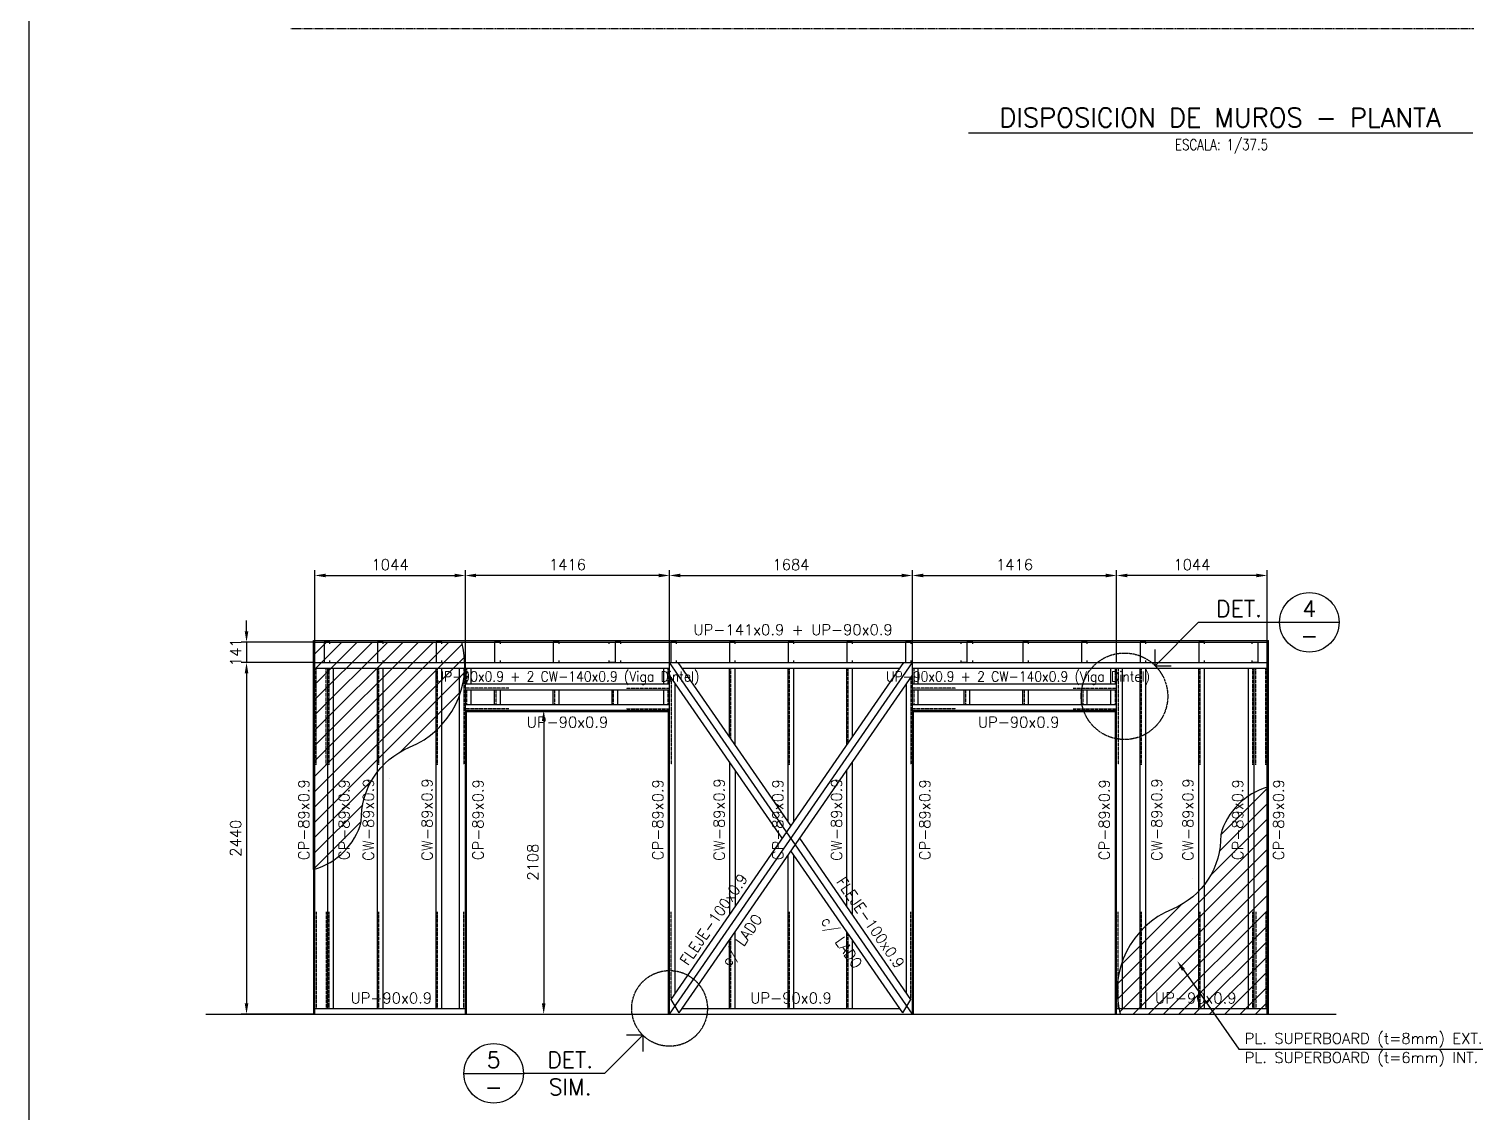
# Model space of a CAD drawing. Header units: millimetres. Extents: x -249630 to 95394, y -188036 to 109963.
# Drawn here: x 24842 to 34809, y 13166 to 20680 of the extents above; entities that cross this region are included whole.
import ezdxf
from ezdxf.enums import TextEntityAlignment as Align

# ---------------------------------------------------------------- set-up
doc = ezdxf.new("R2010")
doc.units = ezdxf.units.MM
doc.header["$PDMODE"] = 2
for name, pattern in [('CENT8', [11, 8, -1, 1, -1]), ('DASHED2', [9.525, 6.35, -3.175]), ('HID2', [2.5, 2, -0.5])]:
    doc.linetypes.add(name, pattern=pattern)
for name, color, linetype in [('05', 5, 'Continuous'), ('cotas', 1, 'Continuous'), ('GENERAL', 3, 'Continuous'), ('SIMBOLOS', 2, 'Continuous'), ('TEXTOS', 11, 'Continuous'), ('TITULOS', 180, 'Continuous'), ('VEREDA', 1, 'Continuous')]:
    doc.layers.add(name, color=color, linetype=linetype)
doc.styles.add('ROMANS', font='romans')
doc.dimstyles.get("Standard").update_dxf_attribs({"dimtxt": 0.18, "dimasz": 0.18, "dimexe": 0.18, "dimexo": 0.0625, "dimgap": 0.09, "dimtad": 0, "dimtih": 1, "dimtoh": 1, "dimdec": 4, "dimzin": 0, "dimdsep": 46, "dimtxsty": 'Standard', "dimcen": 0.09, "dimadec": 0, "dimazin": 0, "dimtfac": 1, "dimtdec": 4, "dimtofl": 0, "dimtmove": 0, "dimatfit": 3, "dimfxl": 1, "dimtolj": 1, "dimtzin": 0, "dimarcsym": 0})

# ---------------------------------------------------------------- blocks, each defined once
blk = doc.blocks.new('*D275')
at = {"color": 1, "lineweight": -2, "transparency": 16777216}
for p, q in [((27869, 15953.9), (28449.7, 15953.9)), ((28412.2, 15878.9), (28412.2, 13920.9)), ((27877, 13845.9), (28449.7, 13845.9))]:
    blk.add_line(p, q, dxfattribs=at)
at = {"color": 1, "transparency": 16777216}
for points in [[(28399.7, 15878.9), (28424.7, 15878.9), (28412.2, 15953.9)], [(28399.7, 13920.9), (28424.7, 13920.9), (28412.2, 13845.9)]]:
    blk.add_solid(points, dxfattribs=at)
at = {"layer": 'Defpoints', "color": 0, "transparency": 16777216}
for p in [(27869, 15953.9), (27877, 13845.9), (28412.2, 13845.9)]:
    blk.add_point(p, dxfattribs=at)
at = {"color": 4, "transparency": 16777216, "insert": (28337.2, 14899.9), "char_height": 75, "attachment_point": 5, "rotation": 90, "style": 'ROMANS'}
blk.add_mtext('\\A1;2108', dxfattribs=at)
blk = doc.blocks.new('*D276')
at = {"color": 1, "lineweight": -2, "transparency": 16777216}
for p, q in [((27869, 16245.9), (27869, 16925.9)), ((29210, 16888.4), (27944, 16888.4)), ((29285, 16245.9), (29285, 16925.9))]:
    blk.add_line(p, q, dxfattribs=at)
at = {"color": 1, "transparency": 16777216}
for points in [[(27944, 16900.9), (27944, 16875.9), (27869, 16888.4)], [(29210, 16900.9), (29210, 16875.9), (29285, 16888.4)]]:
    blk.add_solid(points, dxfattribs=at)
at = {"layer": 'Defpoints', "color": 0, "transparency": 16777216}
for p in [(27869, 16888.4), (27869, 16245.9), (29285, 16245.9)]:
    blk.add_point(p, dxfattribs=at)
at = {"color": 4, "transparency": 16777216, "insert": (28577, 16963.4), "char_height": 75, "attachment_point": 5, "style": 'ROMANS'}
blk.add_mtext('\\A1;1416', dxfattribs=at)
blk = doc.blocks.new('*D277')
at = {"color": 1, "lineweight": -2, "transparency": 16777216}
for p, q in [((26825, 16285.9), (26314.3, 16285.9)), ((26351.8, 16210.9), (26351.8, 13920.9)), ((26817, 13845.9), (26314.3, 13845.9))]:
    blk.add_line(p, q, dxfattribs=at)
at = {"color": 1, "transparency": 16777216}
for points in [[(26339.3, 16210.9), (26364.3, 16210.9), (26351.8, 16285.9)], [(26339.3, 13920.9), (26364.3, 13920.9), (26351.8, 13845.9)]]:
    blk.add_solid(points, dxfattribs=at)
at = {"layer": 'Defpoints', "color": 0, "transparency": 16777216}
for p in [(26825, 16285.9), (26351.8, 13845.9), (26817, 13845.9)]:
    blk.add_point(p, dxfattribs=at)
at = {"color": 4, "transparency": 16777216, "insert": (26276.8, 15065.9), "char_height": 75, "attachment_point": 5, "rotation": 90, "style": 'ROMANS'}
blk.add_mtext('\\A1;2440', dxfattribs=at)
blk = doc.blocks.new('*D278')
at = {"layer": 'Defpoints', "color": 0, "transparency": 16777216}
for p in [(26817, 16425.9), (26351.8, 16285.9), (26825, 16285.9)]:
    blk.add_point(p, dxfattribs=at)
at = {"layer": 'GENERAL', "color": 1, "lineweight": -2, "transparency": 16777216}
for p, q in [((26351.8, 16500.9), (26351.8, 16575.9)), ((26817, 16425.9), (26314.3, 16425.9)), ((26351.8, 16425.9), (26351.8, 16285.9)), ((26825, 16285.9), (26314.3, 16285.9)), ((26351.8, 16210.9), (26351.8, 16135.9))]:
    blk.add_line(p, q, dxfattribs=at)
at = {"layer": 'GENERAL', "color": 1, "transparency": 16777216}
for points in [[(26339.3, 16500.9), (26364.3, 16500.9), (26351.8, 16425.9)], [(26339.3, 16210.9), (26364.3, 16210.9), (26351.8, 16285.9)]]:
    blk.add_solid(points, dxfattribs=at)
at = {"layer": 'GENERAL', "color": 4, "transparency": 16777216, "insert": (26276.8, 16355.9), "char_height": 75, "attachment_point": 5, "rotation": 90, "style": 'ROMANS'}
blk.add_mtext('\\A1;141', dxfattribs=at)
blk = doc.blocks.new('*D279')
at = {"color": 1, "lineweight": -2, "transparency": 16777216}
for p, q in [((26825, 16425.9), (26825, 16925.9)), ((26900, 16888.4), (27794, 16888.4)), ((27869, 16245.9), (27869, 16925.9))]:
    blk.add_line(p, q, dxfattribs=at)
at = {"color": 1, "transparency": 16777216}
for points in [[(26900, 16900.9), (26900, 16875.9), (26825, 16888.4)], [(27794, 16900.9), (27794, 16875.9), (27869, 16888.4)]]:
    blk.add_solid(points, dxfattribs=at)
at = {"layer": 'Defpoints', "color": 0, "transparency": 16777216}
for p in [(27869, 16888.4), (26825, 16425.9), (27869, 16245.9)]:
    blk.add_point(p, dxfattribs=at)
at = {"color": 4, "transparency": 16777216, "insert": (27347, 16963.4), "char_height": 75, "attachment_point": 5, "style": 'ROMANS'}
blk.add_mtext('\\A1;1044', dxfattribs=at)
blk = doc.blocks.new('*D283')
at = {"color": 1, "lineweight": -2, "transparency": 16777216}
for p, q in [((30969, 16285.9), (30969, 16925.9)), ((31044, 16888.4), (32310, 16888.4)), ((32385, 16285.9), (32385, 16925.9))]:
    blk.add_line(p, q, dxfattribs=at)
at = {"color": 1, "transparency": 16777216}
for points in [[(31044, 16900.9), (31044, 16875.9), (30969, 16888.4)], [(32310, 16900.9), (32310, 16875.9), (32385, 16888.4)]]:
    blk.add_solid(points, dxfattribs=at)
at = {"layer": 'Defpoints', "color": 0, "transparency": 16777216}
for p in [(32385, 16888.4), (30969, 16285.9), (32385, 16285.9)]:
    blk.add_point(p, dxfattribs=at)
at = {"color": 4, "transparency": 16777216, "insert": (31677, 16963.4), "char_height": 75, "attachment_point": 5, "style": 'ROMANS'}
blk.add_mtext('\\A1;1416', dxfattribs=at)
blk = doc.blocks.new('*D284')
at = {"color": 1, "lineweight": -2, "transparency": 16777216}
for p, q in [((29285, 16245.9), (29285, 16925.9)), ((29360, 16888.4), (30894, 16888.4)), ((30969, 16285.9), (30969, 16925.9))]:
    blk.add_line(p, q, dxfattribs=at)
at = {"color": 1, "transparency": 16777216}
for points in [[(29360, 16900.9), (29360, 16875.9), (29285, 16888.4)], [(30894, 16900.9), (30894, 16875.9), (30969, 16888.4)]]:
    blk.add_solid(points, dxfattribs=at)
at = {"layer": 'Defpoints', "color": 0, "transparency": 16777216}
for p in [(30969, 16888.4), (30969, 16285.9), (29285, 16245.9)]:
    blk.add_point(p, dxfattribs=at)
at = {"color": 4, "transparency": 16777216, "insert": (30127, 16963.4), "char_height": 75, "attachment_point": 5, "style": 'ROMANS'}
blk.add_mtext('\\A1;1684', dxfattribs=at)
blk = doc.blocks.new('*D285')
at = {"color": 1, "lineweight": -2, "transparency": 16777216}
for p, q in [((32385, 16285.9), (32385, 16925.9)), ((33354, 16888.4), (32460, 16888.4)), ((33429, 16425.9), (33429, 16925.9))]:
    blk.add_line(p, q, dxfattribs=at)
at = {"color": 1, "transparency": 16777216}
for points in [[(32460, 16900.9), (32460, 16875.9), (32385, 16888.4)], [(33354, 16900.9), (33354, 16875.9), (33429, 16888.4)]]:
    blk.add_solid(points, dxfattribs=at)
at = {"layer": 'Defpoints', "color": 0, "transparency": 16777216}
for p in [(32385, 16888.4), (33429, 16425.9), (32385, 16285.9)]:
    blk.add_point(p, dxfattribs=at)
at = {"color": 4, "transparency": 16777216, "insert": (32907, 16963.4), "char_height": 75, "attachment_point": 5, "style": 'ROMANS'}
blk.add_mtext('\\A1;1044', dxfattribs=at)

msp = doc.modelspace()

# ---------------------------------------------------------------- hatches: boundary and pattern name
h = msp.add_hatch()
h.set_pattern_fill('ANSI31', color=1, scale=600, style=0)
h.set_pattern_definition([(45, (3009.445, -6516.89), (-53.03301, 53.03301), [])])
edge = h.paths.add_edge_path()
edge.add_arc((26695.478, 15302.316), 468.103, 285.0515801, 345.0646441)
edge.add_arc((27692.171, 15195.141), 544.571, 112.8244985, 181.417188, ccw=False)
edge.add_arc((27251.797, 16266.658), 613.947, 291.9135344, 375.0334703)
edge.add_line((27844.732, 16425.906), (26817.039, 16425.918))
edge.add_line((26817.039, 16425.918), (26817.039, 14850.273))
h = msp.add_hatch()
h.set_pattern_fill('ANSI31', color=1, scale=600, style=0)
h.set_pattern_definition([(225, (57244.63, 36788.724), (53.03301, -53.03301), [])])
edge = h.paths.add_edge_path()
edge.add_arc((33558.6, 14969.518), 468.103, 105.0515801, 165.0646441)
edge.add_arc((32561.907, 15076.693), 544.571, -67.1755015, 1.417188, ccw=False)
edge.add_arc((33002.281, 14005.176), 613.947, 111.9135344, 195.0334703)
edge.add_line((32409.346, 13845.928), (33437.039, 13845.916))
edge.add_line((33437.039, 13845.916), (33437.039, 15421.561))

# ---------------------------------------------------------------- linework, layer by layer
at = {"color": 1}
for p, q in [((26817.039, 16438.418), (33437.039, 16438.418)), ((26817.039, 16425.918), (33437.039, 16425.918)), ((26825.039, 16425.918), (33429.039, 16425.918)), ((27877.039, 13845.918), (27877.039, 15945.918))]:
    msp.add_line(p, q, dxfattribs=at)
at = {"color": 1, "linetype": 'ByBlock'}
for p, q in [((32847.683, 14153.303), (33233.267, 13602.632)), ((33233.267, 13602.632), (35189.608, 13602.632))]:
    msp.add_line(p, q, dxfattribs=at)
at = {"color": 1}
msp.add_lwpolyline([(26817.039, 14850.273), (26817.039, 16425.918), (27844.732, 16425.906)], dxfattribs=at)
for points in [[(26817.039, 14850.273, 0.26801029), (27147.767, 15181.672, -0.30856075), (27480.927, 15697.07, 0.37946466), (27844.732, 16425.906)], [(33437.039, 15421.561, 0.26801029), (33106.311, 15090.162, -0.30856075), (32773.151, 14574.764, 0.37946466), (32409.346, 13845.928)]]:
    msp.add_lwpolyline(points, format="xyb", dxfattribs=at)
at = {"color": 1, "linetype": 'ByBlock'}
msp.add_solid([(32837.444, 14146.133), (32857.923, 14160.473), (32804.665, 14214.739)], dxfattribs=at)
at = {"layer": 'cotas'}
for p, q in [((26817.039, 16425.918), (26817.039, 13845.918)), ((30969.039, 13845.918), (29285.039, 16285.918)), ((29285.039, 13845.918), (30969.039, 16285.918)), ((27869.039, 15953.918), (29285.039, 15953.918)), ((30969.039, 15953.918), (32385.039, 15953.918)), ((27869.039, 15945.918), (29285.039, 15945.918)), ((29277.039, 13845.918), (29277.039, 15945.918)), ((30969.039, 15945.918), (32385.039, 15945.918)), ((30977.039, 13845.918), (30977.039, 15945.918)), ((32377.039, 13845.918), (32377.039, 15945.918))]:
    msp.add_line(p, q, dxfattribs=at)
at = {"layer": 'GENERAL', "color": 1}
for p, q in [((26817.039, 16425.918), (26817.039, 16438.418)), ((33437.039, 16425.918), (33437.039, 16438.418)), ((33437.039, 13845.918), (33437.039, 16425.918))]:
    msp.add_line(p, q, dxfattribs=at)
at = {"layer": 'GENERAL'}
for p, q in [((26825.039, 16285.918), (26825.039, 16425.918)), ((33429.039, 16285.918), (33429.039, 16425.918)), ((26825.039, 16285.918), (33429.039, 16285.918)), ((26825.039, 13845.918), (26825.039, 16285.918)), ((29285.039, 13845.918), (29285.039, 16285.918)), ((29295.039, 13948.433), (30908.287, 16285.918)), ((30127.039, 15153.944), (29345.791, 16285.918)), ((30969.039, 13845.918), (30969.039, 16285.918)), ((33429.039, 13845.918), (33429.039, 16285.918)), ((26825.039, 16245.918), (27869.039, 16245.918)), ((26915.039, 13885.918), (26915.039, 16245.918)), ((26955.039, 13885.918), (26955.039, 16245.918)), ((27260.039, 13885.918), (27260.039, 16245.918)), ((27300.039, 13885.918), (27300.039, 16245.918)), ((27667.039, 13885.918), (27667.039, 16245.918)), ((27707.039, 13885.918), (27707.039, 16245.918)), ((27829.039, 13885.918), (27829.039, 16245.918)), ((27869.039, 16245.918), (29285.039, 16245.918)), ((27869.039, 13845.918), (27869.039, 16245.918)), ((27909.039, 16135.918), (27909.039, 16245.918)), ((29245.039, 16135.918), (29245.039, 16245.918)), ((30066.287, 15065.918), (29285.039, 16197.893)), ((29352.693, 13855.918), (30969.039, 16197.893)), ((29373.397, 16245.918), (30881.885, 16245.918)), ((29700.039, 15772.637), (29700.039, 16245.918)), ((29740.039, 15714.68), (29740.039, 16245.918)), ((30107.039, 15182.922), (30107.039, 16245.918)), ((30147.039, 15182.922), (30147.039, 16245.918)), ((30514.039, 15714.68), (30514.039, 16245.918)), ((30554.039, 15772.637), (30554.039, 16245.918)), ((30969.039, 16245.918), (33429.039, 16245.918)), ((31009.039, 16135.918), (31009.039, 16245.918)), ((32345.039, 16135.918), (32345.039, 16245.918)), ((32385.039, 13845.918), (32385.039, 16245.918)), ((32425.039, 13885.918), (32425.039, 16245.918)), ((32547.039, 13885.918), (32547.039, 16245.918)), ((32587.039, 13885.918), (32587.039, 16245.918)), ((32954.039, 13885.918), (32954.039, 16245.918)), ((32994.039, 13885.918), (32994.039, 16245.918)), ((33299.039, 13885.918), (33299.039, 16245.918)), ((33339.039, 13885.918), (33339.039, 16245.918)), ((27869.039, 16135.918), (29285.039, 16135.918)), ((27869.039, 16095.918), (29285.039, 16095.918)), ((27869.039, 15993.918), (27869.039, 16095.918)), ((27909.039, 15993.918), (27909.039, 16095.918)), ((28072.039, 15993.918), (28072.039, 16095.918)), ((28112.039, 15993.918), (28112.039, 16095.918)), ((28479.039, 15993.918), (28479.039, 16095.918)), ((28519.039, 15993.918), (28519.039, 16095.918)), ((28887.039, 15993.918), (28887.039, 16095.918)), ((28927.039, 15993.918), (28927.039, 16095.918)), ((29245.039, 15993.918), (29245.039, 16095.918)), ((29285.039, 15993.918), (29285.039, 16095.918)), ((29325.039, 13991.901), (29325.039, 16139.935)), ((30929.039, 13991.901), (30929.039, 16138.252)), ((30969.039, 16135.918), (32385.039, 16135.918)), ((30969.039, 16095.918), (32385.039, 16095.918)), ((30969.039, 15993.918), (30969.039, 16095.918)), ((31009.039, 15993.918), (31009.039, 16095.918)), ((31327.039, 15993.918), (31327.039, 16095.918)), ((31367.039, 15993.918), (31367.039, 16095.918)), ((31734.039, 15993.918), (31734.039, 16095.918)), ((31774.039, 15993.918), (31774.039, 16095.918)), ((32141.039, 15993.918), (32141.039, 16095.918)), ((32181.039, 15993.918), (32181.039, 16095.918)), ((32345.039, 15993.918), (32345.039, 16095.918)), ((32385.039, 15993.918), (32385.039, 16095.918)), ((27869.039, 15993.918), (29285.039, 15993.918)), ((30969.039, 15993.918), (32385.039, 15993.918)), ((29700.039, 15596.586), (29700.039, 14535.25)), ((30554.039, 14535.25), (30554.039, 15596.586)), ((29740.039, 15538.629), (29740.039, 14593.207)), ((30514.039, 14593.207), (30514.039, 15538.629)), ((30959.039, 13948.433), (30187.791, 15065.918)), ((30901.385, 13855.918), (30127.039, 14977.893)), ((30107.039, 13885.918), (30107.039, 14948.914)), ((30147.039, 13885.918), (30147.039, 14948.914)), ((29700.039, 13885.918), (29700.039, 14359.199)), ((29740.039, 13885.918), (29740.039, 14417.156)), ((30514.039, 13885.918), (30514.039, 14417.156)), ((30554.039, 13885.918), (30554.039, 14359.199)), ((26825.039, 13885.918), (27869.039, 13885.918)), ((29352.693, 13855.918), (29295.039, 13948.433)), ((29373.397, 13885.918), (30880.68, 13885.918)), ((30901.385, 13855.918), (30959.039, 13948.433)), ((32385.039, 13885.918), (33429.039, 13885.918))]:
    msp.add_line(p, q, dxfattribs=at)
at = {"layer": 'GENERAL', "color": 1, "linetype": 'HID2'}
for p, q in [((26835.039, 15575.918), (26835.039, 16245.918)), ((26905.039, 15575.918), (26905.039, 16245.918)), ((26925.039, 15575.918), (26925.039, 16245.918)), ((27270.039, 15575.918), (27270.039, 16245.918)), ((27677.039, 15575.918), (27677.039, 16245.918)), ((27859.039, 16245.918), (27859.039, 15575.918)), ((27879.039, 16135.918), (27879.039, 16245.918)), ((29275.039, 16135.918), (29275.039, 16245.918)), ((29295.039, 16183.403), (29295.039, 15575.918)), ((29710.039, 15758.148), (29710.039, 16245.918)), ((30117.039, 15575.918), (30117.039, 16245.918)), ((30524.039, 15729.169), (30524.039, 16245.918)), ((30959.039, 16183.403), (30959.039, 15575.918)), ((30979.039, 16245.918), (30979.039, 16135.918)), ((32375.039, 16245.918), (32375.039, 16135.918)), ((32395.039, 16245.918), (32395.039, 15575.918)), ((32557.039, 15575.918), (32557.039, 16245.918)), ((32964.039, 15575.918), (32964.039, 16245.918)), ((33329.039, 15575.918), (33329.039, 16245.918)), ((33349.039, 15575.918), (33349.039, 16245.918)), ((33419.039, 15575.918), (33419.039, 16245.918)), ((28171.039, 16105.918), (27869.039, 16105.918)), ((27879.039, 15993.918), (27879.039, 16095.918)), ((28082.039, 15993.918), (28082.039, 16095.918)), ((28489.039, 15993.918), (28489.039, 16095.918)), ((28897.039, 15993.918), (28897.039, 16095.918)), ((28983.039, 16105.918), (29285.039, 16105.918)), ((29275.039, 15993.918), (29275.039, 16095.918)), ((31271.039, 16105.918), (30969.039, 16105.918)), ((30979.039, 16095.918), (30979.039, 15993.918)), ((31337.039, 16095.918), (31337.039, 15993.918)), ((31744.039, 16095.918), (31744.039, 15993.918)), ((32083.039, 16105.918), (32385.039, 16105.918)), ((32151.039, 16095.918), (32151.039, 15993.918)), ((32375.039, 16095.918), (32375.039, 15993.918)), ((28171.039, 15963.918), (27869.039, 15963.918)), ((28983.039, 15963.918), (29285.039, 15963.918)), ((31271.039, 15963.918), (30969.039, 15963.918)), ((32083.039, 15963.918), (32385.039, 15963.918)), ((26835.039, 14555.918), (26835.039, 13885.918)), ((26905.039, 14555.918), (26905.039, 13885.918)), ((26925.039, 13885.918), (26925.039, 14555.918)), ((27270.039, 13885.918), (27270.039, 14555.918)), ((27677.039, 13885.918), (27677.039, 14555.918)), ((27859.039, 13885.918), (27859.039, 14555.918)), ((29295.039, 13948.433), (29295.039, 14555.918)), ((30117.039, 13885.918), (30117.039, 14555.918)), ((30959.039, 13948.433), (30959.039, 14555.918)), ((32395.039, 13885.918), (32395.039, 14555.918)), ((32557.039, 13885.918), (32557.039, 14555.918)), ((32964.039, 13885.918), (32964.039, 14555.918)), ((33329.039, 13885.918), (33329.039, 14555.918)), ((33349.039, 14555.918), (33349.039, 13885.918)), ((33419.039, 14555.918), (33419.039, 13885.918)), ((29710.039, 13885.918), (29710.039, 14373.688)), ((30524.039, 13885.918), (30524.039, 14402.667))]:
    msp.add_line(p, q, dxfattribs=at)
at = {"layer": 'GENERAL', "color": 5}
msp.add_line((26069.381, 13845.918), (33907.434, 13845.918), dxfattribs=at)
at = {"layer": 'GENERAL', "color": 2}
for points in [[(26930.039, 16413.418), (26930.039, 16425.918), (26890.039, 16425.918), (26890.039, 16285.918), (26930.039, 16285.918), (26930.039, 16298.418)], [(27300.039, 16413.418), (27300.039, 16425.918), (27260.039, 16425.918), (27260.039, 16285.918), (27300.039, 16285.918), (27300.039, 16298.418)], [(27707.039, 16413.418), (27707.039, 16425.918), (27667.039, 16425.918), (27667.039, 16285.918), (27707.039, 16285.918), (27707.039, 16298.418)], [(28112.039, 16413.418), (28112.039, 16425.918), (28072.039, 16425.918), (28072.039, 16285.918), (28112.039, 16285.918), (28112.039, 16298.418)], [(28519.039, 16413.418), (28519.039, 16425.918), (28479.039, 16425.918), (28479.039, 16285.918), (28519.039, 16285.918), (28519.039, 16298.418)], [(28867.039, 16413.418), (28867.039, 16425.918), (28907.039, 16425.918), (28907.039, 16285.918), (28867.039, 16285.918), (28867.039, 16298.418)], [(28947.039, 16413.418), (28947.039, 16425.918), (28907.039, 16425.918), (28907.039, 16285.918), (28947.039, 16285.918), (28947.039, 16298.418)], [(29333.039, 16413.418), (29333.039, 16425.918), (29293.039, 16425.918), (29293.039, 16285.918), (29333.039, 16285.918), (29333.039, 16298.418)], [(29740.039, 16413.418), (29740.039, 16425.918), (29700.039, 16425.918), (29700.039, 16285.918), (29740.039, 16285.918), (29740.039, 16298.418)], [(30147.039, 16413.418), (30147.039, 16425.918), (30107.039, 16425.918), (30107.039, 16285.918), (30147.039, 16285.918), (30147.039, 16298.418)], [(30554.039, 16413.418), (30554.039, 16425.918), (30514.039, 16425.918), (30514.039, 16285.918), (30554.039, 16285.918), (30554.039, 16298.418)], [(30961.039, 16413.418), (30961.039, 16425.918), (30921.039, 16425.918), (30921.039, 16285.918), (30961.039, 16285.918), (30961.039, 16298.418)], [(31307.039, 16413.418), (31307.039, 16425.918), (31347.039, 16425.918), (31347.039, 16285.918), (31307.039, 16285.918), (31307.039, 16298.418)], [(31387.039, 16413.418), (31387.039, 16425.918), (31347.039, 16425.918), (31347.039, 16285.918), (31387.039, 16285.918), (31387.039, 16298.418)], [(31774.039, 16413.418), (31774.039, 16425.918), (31734.039, 16425.918), (31734.039, 16285.918), (31774.039, 16285.918), (31774.039, 16298.418)], [(32181.039, 16413.418), (32181.039, 16425.918), (32141.039, 16425.918), (32141.039, 16285.918), (32181.039, 16285.918), (32181.039, 16298.418)], [(32587.039, 16413.418), (32587.039, 16425.918), (32547.039, 16425.918), (32547.039, 16285.918), (32587.039, 16285.918), (32587.039, 16298.418)], [(32994.039, 16413.418), (32994.039, 16425.918), (32954.039, 16425.918), (32954.039, 16285.918), (32994.039, 16285.918), (32994.039, 16298.418)], [(33324.039, 16413.418), (33324.039, 16425.918), (33364.039, 16425.918), (33364.039, 16285.918), (33324.039, 16285.918), (33324.039, 16298.418)]]:
    msp.add_lwpolyline(points, dxfattribs=at)
at = {"layer": 'SIMBOLOS'}
for p, q in [((32651.459, 16262.887), (32952.504, 16563.932)), ((32952.504, 16563.932), (33515.004, 16563.932)), ((33515.004, 16563.932), (33927.504, 16563.932)), ((29099.423, 13700.303), (28834.258, 13435.138)), ((27859.258, 13435.138), (28271.758, 13435.138)), ((28834.258, 13435.138), (28271.758, 13435.138))]:
    msp.add_line(p, q, dxfattribs=at)
at = {"layer": 'SIMBOLOS', "color": 3}
for p, q in [((32651.459, 16262.887), (32651.459, 16375.387)), ((32651.459, 16262.887), (32763.959, 16262.887)), ((29099.423, 13700.303), (28986.923, 13700.303)), ((29099.423, 13700.303), (29099.423, 13587.803))]:
    msp.add_line(p, q, dxfattribs=at)
at = {"layer": 'SIMBOLOS'}
for centre in [(33721.254, 16563.932), (28065.508, 13435.138)]:
    msp.add_circle(centre, 206.25, dxfattribs=at)
at = {"layer": 'SIMBOLOS', "color": 3, "linetype": 'CENT8'}
for centre, radius in [((32439.327, 16050.755), 300), ((29285.039, 13885.918), 262.5)]:
    msp.add_circle(centre, radius, dxfattribs=at)
at = {"layer": 'TITULOS', "color": 2}
msp.add_line((34855.611, 19956.04), (31357.55, 19956.04), dxfattribs=at)
at = {"layer": 'TITULOS'}
msp.add_lwpolyline([(24841.783, 208.842), (69841.783, 208.842), (69841.783, 30208.842), (24841.783, 30208.842)], close=True, dxfattribs=at)
at = {"layer": 'VEREDA', "linetype": 'DASHED2'}
msp.add_line((39559.08, 20680.441), (26659.08, 20680.441), dxfattribs=at)

# ---------------------------------------------------------------- texts
at = {"layer": '05', "style": 'ROMANS'}
msp.add_text('DISPOSICION DE MUROS - PLANTA', height=131.25, dxfattribs=at).set_placement((33101.518, 19998.85), align=Align.CENTER)
at = {"layer": 'SIMBOLOS', "color": 5, "style": 'ROMANS'}
for s, p in [('DET.', (33233.754, 16601.432)), ('4', (33721.254, 16601.432)), ('5', (28065.508, 13472.638)), ('DET.', (28595.865, 13472.638)), ('SIM.', (28595.865, 13285.138))]:
    msp.add_text(s, height=112.5, dxfattribs=at).set_placement(p, align=Align.CENTER)
for p in [(33721.254, 16470.182), (28065.508, 13341.388)]:
    msp.add_text('-', height=112.5, dxfattribs=at).set_placement(p, align=Align.MIDDLE)
at = {"layer": 'TEXTOS', "style": 'ROMANS'}
for s, p in [('UP-141x0.9 + UP-90x0.9', (30141.46, 16474.419)), ('UP-90x0.9', (28577.039, 15833.418)), ('UP-90x0.9', (31705.61, 15833.418)), ('UP-90x0.9', (27355.46, 13920.347)), ('UP-90x0.9', (30127.039, 13920.347)), ('UP-90x0.9', (32933.61, 13920.347))]:
    msp.add_text(s, height=75, dxfattribs=at).set_placement(p, align=Align.CENTER)
at = {"layer": 'TEXTOS', "style": 'ROMANS', "width": 0.9}
for p in [(28577.039, 16153.262), (31701.039, 16153.262)]:
    msp.add_text('UP-90x0.9 + 2 CW-140x0.9 (Viga Dintel)', height=70, dxfattribs=at).set_placement(p, align=Align.CENTER)
at = {"layer": 'TEXTOS', "style": 'ROMANS'}
for s, p in [('CP-89x0.9', (26786.787, 15194.625)), ('CP-89x0.9', (27065.737, 15194.625)), ('CW-89x0.9', (27234.357, 15194.625)), ('CW-89x0.9', (27641.357, 15194.625)), ('CP-89x0.9', (27994.291, 15194.625)), ('CP-89x0.9', (29241.047, 15194.625)), ('CW-89x0.9', (29666.312, 15194.625)), ('CP-89x0.9', (30073.312, 15194.625)), ('CW-89x0.9', (30480.312, 15194.625)), ('CP-89x0.9', (31092.647, 15194.625)), ('CP-89x0.9', (32336.431, 15194.625)), ('CW-89x0.9', (32700.647, 15194.625)), ('CW-89x0.9', (32916.539, 15194.625)), ('CP-89x0.9', (33261.539, 15194.625)), ('CP-89x0.9', (33545.366, 15194.625))]:
    msp.add_text(s, height=75, rotation=90, dxfattribs=at).set_placement(p, align=Align.CENTER)
at = {"layer": 'TEXTOS', "style": 'ROMANS', "width": 0.95}
for s, rotation, p in [('FLEJE-100x0.9', 55.3879617, (29622.169, 14481.799)), ('FLEJE-100x0.9', 304.6120383, (30647.327, 14459.46)), ('c/ LADO', 55.3879617, (29817.858, 14338.496)), ('c/ LADO', 304.6120383, (30447.783, 14321.742))]:
    msp.add_text(s, height=75, rotation=rotation, dxfattribs=at).set_placement(p, align=Align.CENTER)
at = {"layer": 'TEXTOS', "color": 3, "style": 'ROMANS'}
for s, p in [('PL. SUPERBOARD (t=8mm) EXT.', (33272.61, 13640.132)), ('PL. SUPERBOARD (t=6mm) INT.', (33272.61, 13507.275))]:
    msp.add_text(s, height=75, dxfattribs=at).set_placement(p)
at = {"layer": 'TITULOS', "color": 4, "style": 'ROMANS', "width": 0.8}
msp.add_text('ESCALA: 1/37.5', height=75, dxfattribs=at).set_placement((33112.274, 19839.373), align=Align.CENTER)

# ---------------------------------------------------------------- dimensions: what is measured, and where the dimension line sits
for base, p1, p2, picture, middle in [((27869.039, 16888.418), (26825.039, 16425.918), (27869.039, 16245.918), '*D279', (27347.039, 16963.418)), ((27869.039, 16888.418), (29285.039, 16245.918), (27869.039, 16245.918), '*D276', (28577.039, 16963.418)), ((30969.039, 16888.418), (29285.039, 16245.918), (30969.039, 16285.918), '*D284', (30127.039, 16963.418)), ((32385.039, 16888.418), (30969.039, 16285.918), (32385.039, 16285.918), '*D283', (31677.039, 16963.418)), ((32385.039, 16888.418), (33429.039, 16425.918), (32385.039, 16285.918), '*D285', (32907.039, 16963.418))]:
    dim = msp.add_linear_dim(base=base, p1=p1, p2=p2, dimstyle='Standard', override={"dimtxt": 75, "dimasz": 75, "dimexe": 37.5, "dimexo": 0, "dimgap": 37.5, "dimtad": 1, "dimtih": 0, "dimtoh": 0, "dimdec": 0, "dimtxsty": 'ROMANS', "dimclrd": 1, "dimclre": 1, "dimclrt": 4, "dimtdec": 1, "dimtix": 1, "dimtofl": 1, "dimtmove": 2})
    dim.commit()
    dim.dimension.update_dxf_attribs({"geometry": picture, "text_midpoint": middle})
for base, p1, p2, picture, middle in [((26351.798, 13845.918), (26825.039, 16285.918), (26817.039, 13845.918), '*D277', (26276.798, 15065.918)), ((28412.23, 13845.918), (27869.039, 15953.918), (27877.039, 13845.918), '*D275', (28337.23, 14899.918))]:
    dim = msp.add_linear_dim(base=base, p1=p1, p2=p2, angle=90, dimstyle='Standard', override={"dimtxt": 75, "dimasz": 75, "dimexe": 37.5, "dimexo": 0, "dimgap": 37.5, "dimtad": 1, "dimtih": 0, "dimtoh": 0, "dimdec": 0, "dimtxsty": 'ROMANS', "dimclrd": 1, "dimclre": 1, "dimclrt": 4, "dimtdec": 1, "dimtix": 1, "dimtofl": 1, "dimtmove": 2})
    dim.commit()
    dim.dimension.update_dxf_attribs({"geometry": picture, "text_midpoint": middle})
at = {"layer": 'GENERAL'}
dim = msp.add_linear_dim(base=(26351.798, 16285.918), p1=(26817.039, 16425.918), p2=(26825.039, 16285.918), angle=90, text='141', dimstyle='Standard', override={"dimtxt": 75, "dimasz": 75, "dimexe": 37.5, "dimexo": 0, "dimgap": 37.5, "dimtad": 1, "dimtih": 0, "dimtoh": 0, "dimdec": 0, "dimtxsty": 'ROMANS', "dimclrd": 1, "dimclre": 1, "dimclrt": 4, "dimtdec": 1, "dimtix": 1, "dimtofl": 1, "dimtmove": 2}, dxfattribs=at)
dim.commit()
dim.dimension.update_dxf_attribs({"geometry": '*D278', "text_midpoint": (26276.798, 16355.918)})

doc.saveas('drawing.dxf')
